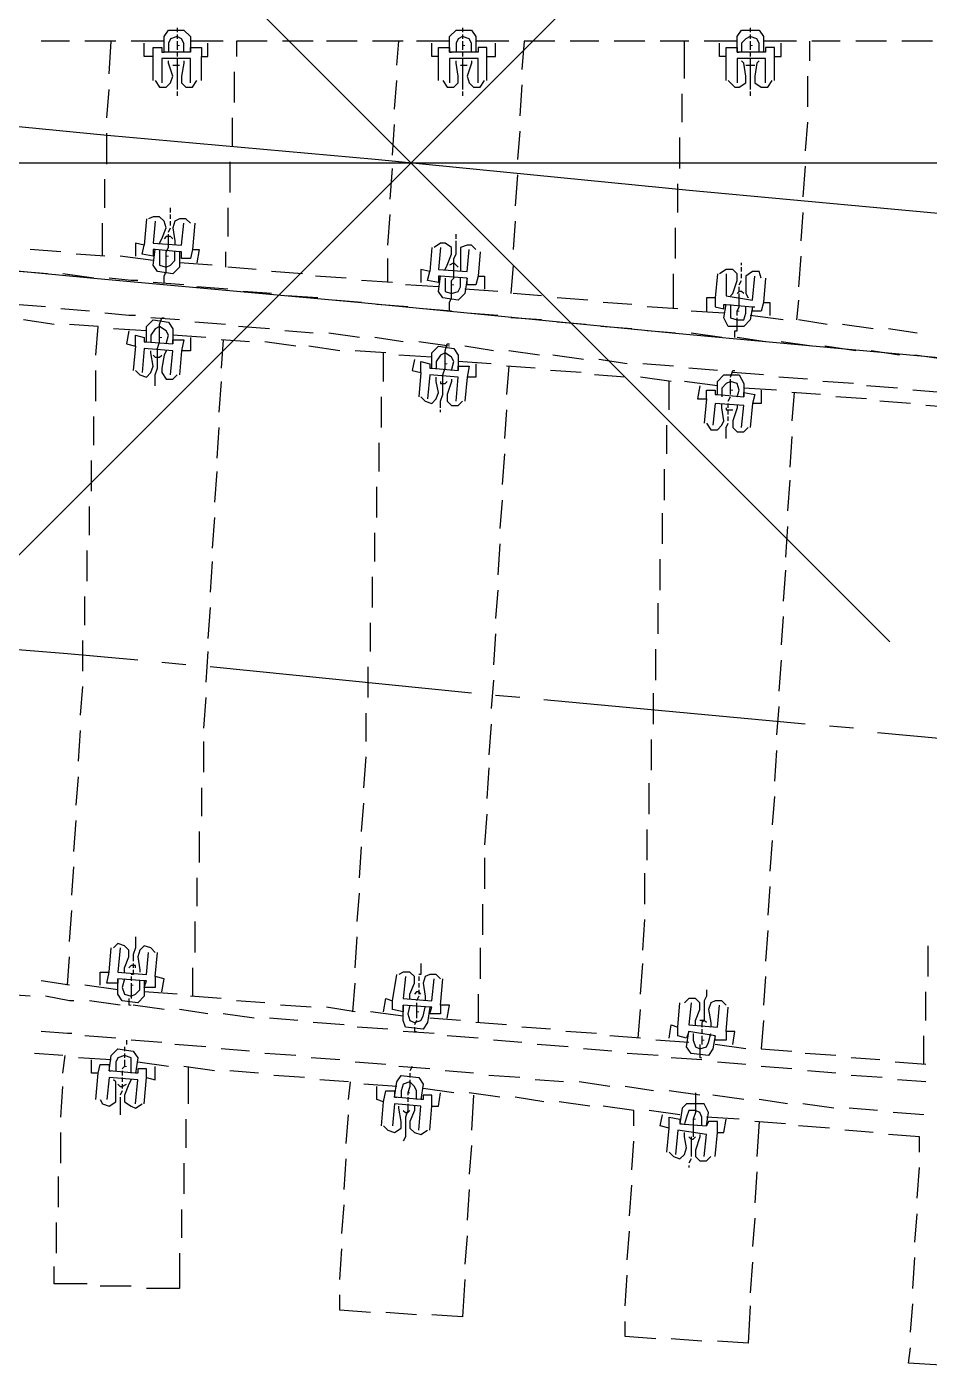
# Model space of a CAD drawing. Header units: millimetres. Extents: x -45 to 90, y -17 to 16.
# Drawn here: x 61.64 to 63.524, y -3.599 to -0.805 of the extents above; entities that cross this region are included whole.
import ezdxf

# ---------------------------------------------------------------- set-up
doc = ezdxf.new("R2010")
doc.units = ezdxf.units.MM
doc.header["$PDMODE"] = 3
doc.layers.add('PDF_Geometry', color=7, linetype='Continuous')

msp = doc.modelspace()

# ---------------------------------------------------------------- linework, layer by layer
at = {"color": 3}
for points in [[(61.5233, -1.0031), (61.8081, -1.0307), (62.3675, -1.0811), (63.0234, -1.1453), (63.8669, -1.2233), (64.3353, -1.2692), (64.8029, -1.315), (65.2715, -1.361), (65.9268, -1.4297), (66.21, -1.4571), (66.6778, -1.503), (66.9594, -1.5307)], [(58.5713, -1.0885), (68.3996, -1.0885)]]:
    msp.add_lwpolyline(points, dxfattribs=at)
at = {"color": 4}
msp.add_lwpolyline([(61.496, -1.3019), (61.7802, -1.3294), (62.3394, -1.3798), (62.995, -1.444), (63.8384, -1.5219), (64.306, -1.5678), (64.7736, -1.6136), (65.2412, -1.6595), (65.8967, -1.7282), (66.1809, -1.7557), (66.6485, -1.8016), (66.9281, -1.8291)], dxfattribs=at)
at = {"color": 1}
msp.add_point((62.4424, -1.0885), dxfattribs=at)
at = {"layer": 'PDF_Geometry', "lineweight": 25}
for points in [[(61.9544, -0.8068), (61.9544, -0.816)], [(62.5503, -0.8068), (62.5503, -0.816)], [(63.1508, -0.8068), (63.1508, -0.816)], [(61.7297, -0.8343), (61.6702, -0.8343)], [(61.826, -0.8343), (61.7618, -0.8343)], [(61.8123, -0.9031), (61.8167, -0.8343)], [(61.9269, -0.8343), (61.8581, -0.8343)], [(61.9039, -0.8664), (61.9039, -0.8481), (61.9223, -0.8481), (61.9223, -0.8572), (61.9269, -0.8572), (61.9269, -0.8251), (61.936, -0.8114), (61.9681, -0.8114), (61.9819, -0.8251), (61.9819, -0.8572), (61.9819, -0.8481), (62.0048, -0.8481), (62.0048, -0.8664)], [(61.9681, -0.8572), (61.9681, -0.8389), (61.9635, -0.8297), (61.9544, -0.8251), (61.9406, -0.8297), (61.936, -0.8389), (61.936, -0.8572)], [(61.9544, -0.8206), (61.9544, -0.8297)], [(61.9544, -0.8343), (61.9544, -0.8435), (61.9544, -0.8526)], [(62.0506, -0.8343), (61.9819, -0.8343)], [(62.1423, -0.8343), (62.0781, -0.8343), (62.0781, -0.8664)], [(62.2386, -0.8343), (62.1744, -0.8343)], [(62.3303, -0.8343), (62.2661, -0.8343)], [(62.4265, -0.8343), (62.3624, -0.8343)], [(62.4128, -0.8847), (62.4174, -0.8343)], [(62.5228, -0.8343), (62.454, -0.8343)], [(62.6007, -0.8664), (62.6007, -0.8481), (62.5824, -0.8481), (62.5824, -0.8572), (62.5778, -0.8572), (62.5228, -0.8572), (62.5228, -0.8251), (62.5366, -0.8114), (62.5686, -0.8114), (62.5778, -0.8251), (62.5778, -0.8572)], [(62.5686, -0.8572), (62.5686, -0.8389), (62.5641, -0.8297), (62.5503, -0.8251), (62.5411, -0.8297), (62.5366, -0.8389), (62.5366, -0.8572)], [(62.5503, -0.8206), (62.5503, -0.8297)], [(62.5503, -0.8343), (62.5503, -0.8435), (62.5503, -0.8526)], [(62.6466, -0.8343), (62.5778, -0.8343)], [(62.7428, -0.8343), (62.6787, -0.8343), (62.6741, -0.8937)], [(62.8345, -0.8343), (62.7749, -0.8343)], [(62.9308, -0.8343), (62.8666, -0.8343)], [(63.0225, -0.8343), (62.9627, -0.8343)], [(63.0133, -0.9122), (63.0133, -0.8343)], [(63.1233, -0.8343), (63.0546, -0.8343)], [(63.2013, -0.8664), (63.2013, -0.8481), (63.1829, -0.8481), (63.1829, -0.8572), (63.1783, -0.8572), (63.1233, -0.8572), (63.1233, -0.8251), (63.1325, -0.8114), (63.1692, -0.8114), (63.1783, -0.8251), (63.1783, -0.8572)], [(63.1692, -0.8572), (63.1692, -0.8389), (63.1646, -0.8297), (63.1508, -0.8251), (63.1417, -0.8297), (63.1325, -0.8389), (63.1325, -0.8572)], [(63.1508, -0.8206), (63.1508, -0.8297)], [(63.1508, -0.8343), (63.1508, -0.8435), (63.1508, -0.8526)], [(63.2471, -0.8343), (63.1783, -0.8343)], [(63.2746, -0.8343), (63.2746, -0.8756)], [(63.3388, -0.8343), (63.2792, -0.8343)], [(63.435, -0.8343), (63.3709, -0.8343)], [(63.5313, -0.8343), (63.4671, -0.8343)], [(61.9039, -0.9168), (61.9039, -0.8664), (61.8856, -0.8664), (61.8856, -0.8389)], [(61.9819, -0.8572), (61.9269, -0.8572)], [(61.9544, -0.8572), (61.9544, -0.8664)], [(62.0048, -0.9168), (62.0048, -0.8664), (62.0185, -0.8664), (62.0185, -0.8389)], [(62.4999, -0.9168), (62.4999, -0.8664), (62.4861, -0.8664), (62.4861, -0.8389)], [(62.4999, -0.8664), (62.4999, -0.8481), (62.5228, -0.8481), (62.5228, -0.8572), (62.5274, -0.8572)], [(62.5503, -0.8572), (62.5503, -0.8664)], [(62.6007, -0.9168), (62.6007, -0.8664), (62.6189, -0.8664), (62.6189, -0.8389)], [(63.1004, -0.9168), (63.1004, -0.8664), (63.0866, -0.8664), (63.0866, -0.8389)], [(63.1004, -0.8664), (63.1004, -0.8481), (63.1233, -0.8481), (63.1233, -0.8572), (63.1279, -0.8572)], [(63.1508, -0.8572), (63.1508, -0.8664)], [(63.2013, -0.9168), (63.2013, -0.8664), (63.215, -0.8664), (63.215, -0.8389)], [(61.9085, -0.9168), (61.9177, -0.9306), (61.9313, -0.9306), (61.9406, -0.9214), (61.9452, -0.9077), (61.936, -0.8802), (61.936, -0.8756)], [(61.9819, -0.9214), (61.9819, -0.871), (61.9223, -0.871), (61.9223, -0.9214)], [(61.9452, -0.8847), (61.9498, -0.8847), (61.9544, -0.8847), (61.959, -0.8847)], [(61.9544, -0.871), (61.9544, -0.8802), (61.9544, -0.8847), (61.9544, -0.8937), (61.9544, -0.8985), (61.9544, -0.9077), (61.9544, -0.9122), (61.9544, -0.9214), (61.9544, -0.926), (61.9544, -0.9352)], [(61.9681, -0.8756), (61.9681, -0.8802), (61.9635, -0.9077), (61.9635, -0.9214), (61.9727, -0.9306), (61.9865, -0.9306), (61.9956, -0.9168)], [(62.509, -0.9168), (62.5182, -0.9306), (62.532, -0.9306), (62.5411, -0.9214), (62.5411, -0.9077), (62.5366, -0.8802), (62.5366, -0.8756)], [(62.5824, -0.9214), (62.5824, -0.871), (62.5228, -0.871), (62.5228, -0.9214)], [(62.5457, -0.8847), (62.5503, -0.8847), (62.5549, -0.8847), (62.5595, -0.8847)], [(62.5503, -0.871), (62.5503, -0.8802), (62.5503, -0.8847), (62.5503, -0.8937), (62.5503, -0.8985), (62.5503, -0.9077), (62.5503, -0.9122), (62.5503, -0.9214), (62.5503, -0.926), (62.5503, -0.9352)], [(62.5686, -0.8756), (62.5686, -0.8802), (62.5595, -0.9077), (62.5641, -0.9214), (62.5732, -0.9306), (62.587, -0.9306), (62.5961, -0.9168)], [(63.105, -0.9168), (63.1187, -0.9306), (63.1279, -0.9306), (63.1417, -0.9214), (63.1417, -0.9077), (63.1371, -0.8802), (63.1325, -0.8756)], [(63.1829, -0.9214), (63.1829, -0.871), (63.1233, -0.871), (63.1233, -0.9214)], [(63.1417, -0.8847), (63.1462, -0.8847), (63.1554, -0.8847), (63.16, -0.8847)], [(63.1508, -0.871), (63.1508, -0.8802), (63.1508, -0.8847), (63.1508, -0.8937), (63.1508, -0.8985), (63.1508, -0.9077), (63.1508, -0.9122), (63.1508, -0.9214), (63.1508, -0.926), (63.1508, -0.9352)], [(63.1692, -0.8756), (63.1646, -0.8802), (63.16, -0.9077), (63.16, -0.9214), (63.1737, -0.9306), (63.1875, -0.9306), (63.1967, -0.9168)], [(62.0736, -0.8985), (62.0736, -0.9627)], [(62.4082, -0.9764), (62.4128, -0.9168)], [(63.27, -0.9077), (63.27, -0.9718)], [(61.8077, -0.9948), (61.8123, -0.9352)], [(61.9544, -0.9397), (61.9544, -0.9489)], [(62.5503, -0.9397), (62.5503, -0.9489)], [(62.6741, -0.926), (62.6695, -0.9902)], [(63.0087, -1.0039), (63.0087, -0.9443)], [(63.1508, -0.9397), (63.1508, -0.9489)], [(62.069, -0.9948), (62.069, -1.0543)], [(63.27, -1.0039), (63.2654, -1.0635)], [(61.8077, -1.091), (61.8077, -1.0268)], [(62.4036, -1.0727), (62.4082, -1.0083)], [(62.6695, -1.0223), (62.6649, -1.0819)], [(63.0041, -1.1002), (63.0041, -1.036)], [(62.0644, -1.0864), (62.0644, -1.1506)], [(62.399, -1.1644), (62.4036, -1.1002)], [(62.6649, -1.1139), (62.6603, -1.1781)], [(63.2654, -1.0956), (63.2608, -1.1598)], [(61.8031, -1.1827), (61.8031, -1.1229)], [(62.9995, -1.1919), (62.9995, -1.1323)], [(61.9177, -1.256), (61.9223, -1.2469), (61.9313, -1.224), (61.9269, -1.2102), (61.9177, -1.201), (61.9039, -1.201), (61.8948, -1.2056)], [(61.9406, -1.1919), (61.9406, -1.1827)], [(61.9406, -1.2056), (61.9406, -1.1965)], [(62.0598, -1.1827), (62.0598, -1.2423)], [(62.3944, -1.2606), (62.399, -1.1965)], [(63.2608, -1.1919), (63.2563, -1.2515)], [(61.7985, -1.2836), (61.7985, -1.2148)], [(61.8902, -1.2056), (61.8856, -1.2606), (61.8673, -1.256), (61.8673, -1.2836)], [(61.9085, -1.2102), (61.9039, -1.256), (61.9635, -1.2606), (61.9681, -1.2148)], [(61.936, -1.2331), (61.9406, -1.224)], [(61.9406, -1.2194), (61.9406, -1.2102)], [(61.9819, -1.2148), (61.9727, -1.2056), (61.959, -1.2056), (61.9498, -1.2102), (61.9452, -1.224), (61.9498, -1.2515), (61.9498, -1.2606)], [(61.991, -1.2148), (61.9865, -1.2698), (62.0002, -1.2698), (61.9956, -1.2973)], [(62.6603, -1.2102), (62.6557, -1.2698)], [(62.995, -1.2881), (62.995, -1.224)], [(61.9269, -1.3386), (61.9269, -1.3294), (61.9269, -1.3248), (61.9313, -1.3156), (61.9313, -1.3111), (61.9313, -1.3019), (61.9313, -1.2973), (61.9313, -1.2836), (61.9313, -1.279), (61.9313, -1.2744), (61.936, -1.2652), (61.936, -1.2606), (61.936, -1.2515), (61.936, -1.2469), (61.936, -1.2375)], [(61.9452, -1.2469), (61.9406, -1.2423), (61.9313, -1.2423), (61.9269, -1.2469)], [(62.5136, -1.3111), (62.5182, -1.3019), (62.5274, -1.279), (62.5274, -1.2652), (62.5136, -1.256), (62.5043, -1.256), (62.4907, -1.2652)], [(62.5228, -1.3982), (62.5228, -1.3844), (62.5228, -1.3798), (62.5274, -1.3707), (62.5274, -1.3661), (62.5274, -1.3569), (62.5274, -1.3521), (62.5274, -1.3431), (62.5274, -1.334), (62.532, -1.3294), (62.532, -1.3202), (62.532, -1.3156), (62.532, -1.3065), (62.532, -1.3019), (62.532, -1.2927), (62.532, -1.2881), (62.5366, -1.279), (62.5366, -1.2744), (62.5366, -1.2652), (62.5366, -1.2606), (62.5366, -1.2515)], [(62.5366, -1.2469), (62.5366, -1.2375)], [(61.7114, -1.2744), (61.6472, -1.2698)], [(61.8031, -1.2836), (61.7435, -1.279)], [(61.9039, -1.2927), (61.8352, -1.2836)], [(61.9865, -1.2698), (61.9819, -1.2881), (61.9635, -1.2881), (61.9635, -1.2744), (61.959, -1.2744), (61.9085, -1.2698), (61.9039, -1.2698), (61.9039, -1.2836), (61.881, -1.279), (61.8856, -1.2606)], [(61.959, -1.2744), (61.959, -1.3065), (61.9452, -1.3202), (61.9131, -1.3156), (61.9039, -1.3019), (61.9085, -1.2698)], [(61.9177, -1.2698), (61.9177, -1.2881), (61.9177, -1.3019), (61.9313, -1.3065), (61.9406, -1.3019), (61.9498, -1.2927), (61.9498, -1.2744)], [(62.0552, -1.2744), (62.0552, -1.3065)], [(62.4861, -1.2652), (62.4815, -1.3156), (62.4632, -1.3111), (62.4632, -1.3386)], [(62.5043, -1.2652), (62.4999, -1.3111), (62.5595, -1.3156), (62.5641, -1.2698)], [(62.5778, -1.2698), (62.5686, -1.2606), (62.5595, -1.2606), (62.5457, -1.2652), (62.5457, -1.279), (62.5457, -1.3065), (62.5457, -1.3156)], [(62.587, -1.2744), (62.5824, -1.3248), (62.5961, -1.3248), (62.5961, -1.3521)], [(63.2563, -1.2836), (63.2517, -1.3477)], [(62.0277, -1.3019), (61.959, -1.2973)], [(62.1194, -1.3111), (62.0598, -1.3065)], [(62.3944, -1.3386), (62.3944, -1.2881)], [(62.5411, -1.3065), (62.5366, -1.3019), (62.532, -1.2973), (62.5228, -1.3019)], [(62.6557, -1.3019), (62.6512, -1.3615)], [(63.1096, -1.3661), (63.1142, -1.3615), (63.1233, -1.334), (63.1233, -1.3202), (63.1142, -1.3111), (63.1004, -1.3111), (63.0866, -1.3202)], [(63.1325, -1.3019), (63.1325, -1.2973)], [(63.1325, -1.3156), (63.1325, -1.3065)], [(61.6839, -1.3202), (61.6243, -1.3156)], [(61.7802, -1.3294), (61.716, -1.3202)], [(61.8719, -1.334), (61.8581, -1.334), (61.8123, -1.3294)], [(61.9681, -1.3431), (61.9039, -1.3386)], [(62.2157, -1.3202), (62.1515, -1.3156)], [(62.3073, -1.3294), (62.2432, -1.3248)], [(62.4036, -1.3386), (62.3394, -1.334)], [(62.5824, -1.3248), (62.5778, -1.3431), (62.5595, -1.3431), (62.5595, -1.334), (62.5595, -1.3294), (62.5043, -1.3248), (62.4999, -1.3248), (62.4999, -1.3386), (62.477, -1.334), (62.4815, -1.3156)], [(62.5595, -1.3294), (62.5549, -1.3615), (62.5411, -1.3752), (62.509, -1.3707), (62.4999, -1.3569), (62.5043, -1.3248)], [(62.5136, -1.3294), (62.5136, -1.3431), (62.5136, -1.3569), (62.5274, -1.3615), (62.5411, -1.3569), (62.5457, -1.3477), (62.5457, -1.3294)], [(62.9904, -1.3936), (62.9904, -1.3202)], [(63.0821, -1.3202), (63.0773, -1.3707), (63.0591, -1.3707), (63.0591, -1.3982)], [(63.1004, -1.3202), (63.1004, -1.3661), (63.1554, -1.3752), (63.16, -1.3248)], [(63.1279, -1.3431), (63.1325, -1.334)], [(63.1325, -1.3294), (63.1325, -1.3202)], [(63.1737, -1.3294), (63.1692, -1.3156), (63.1554, -1.3156), (63.1417, -1.3248), (63.1417, -1.3386), (63.1417, -1.3615), (63.1462, -1.3707)], [(63.1829, -1.3294), (63.1783, -1.3798), (63.1919, -1.3798), (63.1919, -1.4073)], [(62.0598, -1.3521), (61.9956, -1.3477)], [(62.1515, -1.3615), (62.0919, -1.3569)], [(62.2478, -1.3707), (62.1836, -1.3661)], [(62.4999, -1.3477), (62.4311, -1.3431)], [(62.6237, -1.3569), (62.5549, -1.3521)], [(62.7153, -1.3661), (62.6557, -1.3615)], [(63.1371, -1.3615), (63.1325, -1.3569), (63.1279, -1.3569), (63.1233, -1.3615)], [(63.1233, -1.4073), (63.1233, -1.3982), (63.1279, -1.389), (63.1279, -1.3752), (63.1279, -1.3615)], [(63.1279, -1.3569), (63.1279, -1.3477)], [(61.6793, -1.389), (61.6151, -1.3844)], [(61.771, -1.3982), (61.7114, -1.3936)], [(62.3394, -1.3798), (62.2798, -1.3752)], [(62.4357, -1.389), (62.3715, -1.3844)], [(62.5274, -1.3982), (62.4678, -1.3936)], [(62.8116, -1.3752), (62.7474, -1.3707)], [(62.9033, -1.3844), (62.8437, -1.3798)], [(62.9995, -1.3936), (62.9354, -1.389)], [(63.0773, -1.3707), (63.0773, -1.389), (63.0958, -1.3936), (63.0958, -1.3844), (63.1004, -1.3844), (63.1554, -1.389), (63.1508, -1.4165), (63.1371, -1.4302), (63.105, -1.4302), (63.0958, -1.4119), (63.1004, -1.3844)], [(63.1096, -1.3844), (63.1096, -1.3982), (63.1096, -1.4119), (63.1233, -1.4165), (63.1371, -1.4165), (63.1417, -1.4027), (63.1417, -1.389)], [(63.1783, -1.3798), (63.1737, -1.3982), (63.1554, -1.3982), (63.1554, -1.389), (63.16, -1.389)], [(63.2517, -1.3752), (63.2471, -1.4165)], [(61.6977, -1.4257), (61.6335, -1.4165)], [(61.8673, -1.4073), (61.8535, -1.4073), (61.8031, -1.4027)], [(61.8673, -1.4715), (61.8673, -1.4486), (61.8856, -1.4532), (61.8856, -1.4623), (61.8902, -1.4623), (61.8902, -1.4302), (61.9039, -1.4165), (61.936, -1.4211), (61.9452, -1.4348), (61.9452, -1.4667), (61.9452, -1.4577), (61.9681, -1.4577), (61.9635, -1.4807)], [(61.959, -1.4165), (61.8994, -1.4119)], [(61.9085, -1.554), (61.9085, -1.5448), (61.9085, -1.5311), (61.9131, -1.5173), (61.9131, -1.5036), (61.9131, -1.4898), (61.9131, -1.4761), (61.9177, -1.4623), (61.9177, -1.4532), (61.9177, -1.4394), (61.9177, -1.4257), (61.9223, -1.4119), (61.9269, -1.4119)], [(62.0552, -1.4257), (61.991, -1.4211)], [(62.6237, -1.4073), (62.5595, -1.4027)], [(62.7153, -1.4165), (62.6512, -1.4119)], [(62.807, -1.4257), (62.7474, -1.4211)], [(63.0958, -1.4027), (63.0271, -1.3982)], [(63.1187, -1.4532), (63.1187, -1.4394), (63.1233, -1.4394), (63.1233, -1.4257), (63.1233, -1.4119)], [(63.2196, -1.4165), (63.1508, -1.4073)], [(63.3113, -1.4257), (63.2517, -1.4165)], [(61.7848, -1.4898), (61.7893, -1.4302), (61.7297, -1.4257)], [(61.8902, -1.4394), (61.8214, -1.4348)], [(61.8535, -1.4394), (61.8489, -1.4667), (61.8673, -1.4715), (61.8627, -1.5219)], [(61.9313, -1.4667), (61.936, -1.4486), (61.9313, -1.4394), (61.9177, -1.4302), (61.9085, -1.4348), (61.8994, -1.4486), (61.8994, -1.4623)], [(62.014, -1.4532), (61.9452, -1.4486)], [(62.1469, -1.4348), (62.0827, -1.4302)], [(62.2386, -1.444), (62.179, -1.4394)], [(62.3349, -1.4532), (62.2707, -1.444)], [(62.9033, -1.4348), (62.8391, -1.4302)], [(62.995, -1.444), (62.9354, -1.4394)], [(63.0912, -1.4532), (63.0271, -1.444)], [(63.4075, -1.4348), (63.3434, -1.4257)], [(63.4992, -1.444), (63.4396, -1.4348)], [(61.8673, -1.5219), (61.8764, -1.5311), (61.8902, -1.5357), (61.8994, -1.5265), (61.9039, -1.5128), (61.8994, -1.4853), (61.8994, -1.4807)], [(61.9406, -1.5311), (61.9452, -1.4807), (61.8856, -1.4761), (61.881, -1.5265)], [(61.8902, -1.4623), (61.9452, -1.4667)], [(61.9313, -1.4807), (61.9269, -1.4898), (61.9223, -1.5173), (61.9223, -1.5265), (61.9313, -1.5403), (61.9452, -1.5403), (61.9544, -1.5311)], [(61.9819, -1.4532), (61.9819, -1.4807), (61.9635, -1.4807), (61.959, -1.5311)], [(62.0506, -1.4577), (62.0459, -1.5173)], [(62.1056, -1.4623), (62.0459, -1.4577)], [(62.2019, -1.4715), (62.1377, -1.4623)], [(62.2936, -1.4807), (62.2294, -1.4715)], [(62.3897, -1.4853), (62.3257, -1.4807)], [(62.4265, -1.4623), (62.3669, -1.4532)], [(62.5228, -1.4715), (62.4586, -1.4623)], [(62.4632, -1.5265), (62.4632, -1.5036), (62.4815, -1.5082), (62.4815, -1.5173), (62.4861, -1.5173), (62.4861, -1.4853), (62.4999, -1.4715), (62.532, -1.4761), (62.5411, -1.4898), (62.5411, -1.5219), (62.5411, -1.5128), (62.5641, -1.5128), (62.5595, -1.5357)], [(62.5043, -1.5999), (62.5043, -1.5861), (62.509, -1.5724), (62.509, -1.5586), (62.509, -1.5448), (62.509, -1.5311), (62.5136, -1.5173), (62.5136, -1.5082), (62.5136, -1.4944), (62.5136, -1.4807), (62.5182, -1.4667), (62.5228, -1.4667)], [(62.6145, -1.4807), (62.5549, -1.4715)], [(62.7107, -1.4898), (62.6466, -1.4807)], [(63.1829, -1.4623), (63.1233, -1.4532)], [(63.2792, -1.4715), (63.215, -1.4623)], [(63.3709, -1.4807), (63.3065, -1.4715)], [(63.4625, -1.4898), (63.403, -1.4807)], [(61.9039, -1.4898), (61.9085, -1.4944), (61.9177, -1.4944), (61.9223, -1.4898)], [(62.3853, -1.5448), (62.3853, -1.4853)], [(62.4861, -1.4944), (62.4174, -1.4898)], [(62.4495, -1.499), (62.4449, -1.5219), (62.4632, -1.5265), (62.4586, -1.5769)], [(62.5274, -1.5219), (62.532, -1.5036), (62.5274, -1.4944), (62.5136, -1.4853), (62.5043, -1.4898), (62.4953, -1.5036), (62.4953, -1.5173)], [(62.6099, -1.5082), (62.5411, -1.5036)], [(62.5778, -1.5082), (62.5778, -1.5357), (62.5595, -1.5357), (62.5549, -1.5861)], [(62.8024, -1.499), (62.7383, -1.4898)], [(62.8941, -1.5082), (62.8345, -1.499)], [(62.9904, -1.5128), (62.9262, -1.5082)], [(63.5588, -1.499), (63.4946, -1.4898)], [(61.7848, -1.5861), (61.7848, -1.5219)], [(62.4632, -1.5769), (62.4724, -1.5861), (62.4861, -1.5907), (62.4953, -1.5813), (62.4999, -1.5678), (62.4953, -1.5448), (62.4953, -1.5357)], [(62.5366, -1.5861), (62.5411, -1.5357), (62.4815, -1.5311), (62.477, -1.5813)], [(62.4861, -1.5173), (62.5411, -1.5219)], [(62.6466, -1.5128), (62.642, -1.5724)], [(62.7016, -1.5173), (62.642, -1.5128)], [(62.7978, -1.5265), (62.7335, -1.5219)], [(62.8895, -1.5357), (62.8254, -1.5311)], [(62.9858, -1.5448), (62.9216, -1.5357)], [(63.0821, -1.5219), (63.0225, -1.5173)], [(63.0591, -1.5813), (63.0591, -1.5632), (63.0773, -1.5632), (63.0773, -1.5724), (63.0821, -1.5724), (63.0821, -1.5448), (63.0958, -1.5311), (63.1279, -1.5311), (63.1371, -1.5494), (63.1371, -1.5769), (63.1371, -1.5678), (63.16, -1.5724), (63.1554, -1.5907)], [(63.1096, -1.5357), (63.1142, -1.5219), (63.1187, -1.5219)], [(63.1783, -1.5311), (63.1142, -1.5265)], [(63.27, -1.5403), (63.2104, -1.5357)], [(62.0459, -1.5448), (62.0415, -1.609)], [(62.5043, -1.5448), (62.5043, -1.5494), (62.5136, -1.5494), (62.5182, -1.5448)], [(62.5274, -1.5403), (62.5274, -1.5448), (62.5182, -1.5724), (62.5182, -1.5861), (62.5274, -1.5953), (62.5411, -1.5953), (62.5503, -1.5861)], [(62.9812, -1.6044), (62.9812, -1.5448)], [(63.0821, -1.554), (63.0133, -1.5448)], [(63.0454, -1.554), (63.0408, -1.5813), (63.0591, -1.5813), (63.0546, -1.6319)], [(63.1233, -1.5769), (63.1279, -1.5632), (63.1233, -1.5494), (63.1096, -1.5448), (63.1004, -1.5494), (63.0912, -1.5586), (63.0912, -1.5769)], [(63.1096, -1.5724), (63.1096, -1.5632), (63.1096, -1.554), (63.1096, -1.5494), (63.1096, -1.5403)], [(63.2058, -1.5632), (63.1371, -1.5586)], [(63.1737, -1.5632), (63.1737, -1.5907), (63.1554, -1.5907), (63.1508, -1.6411)], [(63.3663, -1.5494), (63.3021, -1.5448)], [(63.458, -1.5586), (63.3938, -1.554)], [(63.5496, -1.5678), (63.4901, -1.5632)], [(62.3807, -1.6411), (62.3807, -1.5769)], [(63.0591, -1.6319), (63.0683, -1.6457), (63.0821, -1.6457), (63.0912, -1.6365), (63.0958, -1.6274), (63.0912, -1.5999), (63.0912, -1.5907)], [(63.1325, -1.6411), (63.1371, -1.5953), (63.0773, -1.5907), (63.0729, -1.6365)], [(63.0821, -1.5724), (63.1371, -1.5769)], [(63.105, -1.5861), (63.1096, -1.5769)], [(63.105, -1.5999), (63.105, -1.5907)], [(63.2425, -1.5678), (63.2379, -1.6274)], [(63.2975, -1.5724), (63.2379, -1.5678)], [(63.3938, -1.5813), (63.3296, -1.5769)], [(63.4855, -1.5907), (63.4211, -1.5861)], [(61.7802, -1.6778), (61.7802, -1.6182)], [(62.5043, -1.609), (62.5043, -1.6044)], [(62.642, -1.6044), (62.6374, -1.664)], [(63.1004, -1.5999), (63.1004, -1.6044), (63.1096, -1.6044), (63.1142, -1.6044)], [(63.105, -1.6136), (63.105, -1.6044)], [(63.105, -1.6274), (63.105, -1.6182)], [(63.1233, -1.5953), (63.1233, -1.5999), (63.1142, -1.6274), (63.1142, -1.6411), (63.1233, -1.6503), (63.1371, -1.6503), (63.1462, -1.6411)], [(63.5817, -1.5999), (63.5176, -1.5953)], [(62.0415, -1.6411), (62.0369, -1.7053)], [(62.9766, -1.6959), (62.9766, -1.6365)], [(63.1004, -1.664), (63.1004, -1.6595), (63.1004, -1.6549), (63.1004, -1.6457), (63.1004, -1.6411), (63.105, -1.6319)], [(62.3761, -1.7328), (62.3761, -1.6732)], [(63.2379, -1.6595), (63.2333, -1.7236)], [(62.6374, -1.6959), (62.6328, -1.7603)], [(61.7756, -1.7741), (61.7756, -1.7099)], [(62.972, -1.7924), (62.972, -1.7282)], [(62.0369, -1.7328), (62.0323, -1.797)], [(63.2333, -1.7511), (63.2288, -1.8153)], [(62.3715, -1.8291), (62.3715, -1.7649)], [(61.771, -1.8657), (61.771, -1.8061)], [(62.6328, -1.7924), (62.6282, -1.852)], [(62.0323, -1.8291), (62.0277, -1.8932)], [(62.9675, -1.8841), (62.9675, -1.8199)], [(62.3669, -1.9207), (62.3669, -1.8612)], [(63.2288, -1.8474), (63.2242, -1.9116)], [(61.7664, -1.962), (61.7664, -1.8978)], [(62.6282, -1.8841), (62.6237, -1.9483)], [(62.0277, -1.9207), (62.0231, -1.9849)], [(62.9627, -1.9803), (62.9627, -1.9162)], [(62.3624, -2.017), (62.3624, -1.9528)], [(63.2242, -1.9391), (63.2196, -2.0033)], [(62.6237, -1.9803), (62.6189, -2.0397)], [(61.7618, -2.0537), (61.7618, -1.9941)], [(62.9583, -2.072), (62.9583, -2.0078)], [(62.0231, -2.017), (62.0185, -2.0812)], [(63.2196, -2.0353), (63.215, -2.0949)], [(62.3578, -2.1087), (62.3578, -2.0491)], [(61.8719, -2.127), (61.7252, -2.1133), (61.3263, -2.0812)], [(61.7573, -2.15), (61.7573, -2.0858)], [(62.6189, -2.072), (62.6145, -2.1362)], [(62.0185, -2.1087), (62.014, -2.1729)], [(62.9537, -2.1683), (62.9537, -2.1041)], [(61.9727, -2.1362), (61.9223, -2.1316)], [(62.5686, -2.1958), (62.0231, -2.1408)], [(62.3532, -2.205), (62.3532, -2.1408)], [(63.215, -2.127), (63.2104, -2.1912)], [(62.6145, -2.1683), (62.6099, -2.2279)], [(61.7527, -2.2416), (61.7573, -2.182)], [(62.014, -2.205), (62.0094, -2.2689)], [(62.6695, -2.205), (62.6189, -2.2004)], [(62.9491, -2.26), (62.9491, -2.1958)], [(63.2654, -2.26), (62.7199, -2.2095)], [(63.2104, -2.2233), (63.2058, -2.2829)], [(62.3486, -2.2966), (62.3486, -2.2371)], [(62.6099, -2.26), (62.6053, -2.3241)], [(61.7481, -2.3379), (61.7527, -2.2737)], [(63.3663, -2.2689), (63.3159, -2.2646)], [(63.9622, -2.3287), (63.4167, -2.2783)], [(62.0094, -2.2966), (62.0094, -2.3608)], [(62.9445, -2.3562), (62.9445, -2.2921)], [(63.2058, -2.315), (63.2013, -2.3792)], [(62.344, -2.3929), (62.3486, -2.3287)], [(61.7435, -2.4296), (61.7481, -2.37)], [(62.6053, -2.3517), (62.6007, -2.4158)], [(62.0048, -2.3929), (62.0048, -2.4525)], [(62.94, -2.4479), (62.94, -2.3836)], [(62.3394, -2.4846), (62.344, -2.425)], [(63.2013, -2.4112), (63.1967, -2.4708)], [(62.6007, -2.4479), (62.5961, -2.5121)], [(61.7389, -2.5258), (61.7435, -2.4617)], [(62.0002, -2.4846), (62.0002, -2.5488)], [(62.9354, -2.5442), (62.9354, -2.48)], [(63.1967, -2.5029), (63.1919, -2.5671)], [(62.3349, -2.5809), (62.3394, -2.5167)], [(62.5961, -2.5396), (62.5961, -2.6038)], [(61.7343, -2.6175), (61.7389, -2.5579)], [(61.9956, -2.5809), (61.9956, -2.6405)], [(62.9308, -2.6359), (62.9308, -2.5717)], [(62.3303, -2.6725), (62.3349, -2.6128)], [(63.1919, -2.5992), (63.1875, -2.6588)], [(61.7297, -2.7138), (61.7343, -2.6496)], [(62.5916, -2.6359), (62.5916, -2.7)], [(61.991, -2.6725), (61.991, -2.7367)], [(62.9262, -2.7321), (62.9308, -2.668)], [(61.8673, -2.7046), (61.8673, -2.7138), (61.8673, -2.7274), (61.8627, -2.7413), (61.8627, -2.7551)], [(62.3257, -2.7688), (62.3303, -2.7046)], [(63.1875, -2.6909), (63.1829, -2.7551)], [(61.7939, -2.8055), (61.7939, -2.778), (61.8123, -2.778), (61.8167, -2.7274)], [(61.8444, -2.778), (61.8444, -2.7688), (61.8535, -2.7459), (61.8535, -2.7321), (61.8444, -2.723), (61.8306, -2.7184), (61.8214, -2.7274)], [(61.8352, -2.7274), (61.8306, -2.778), (61.8902, -2.7826), (61.8948, -2.7367)], [(61.9085, -2.7367), (61.8994, -2.7274), (61.8856, -2.723), (61.8764, -2.7321), (61.8719, -2.7459), (61.8764, -2.7734), (61.8764, -2.778)], [(61.9223, -2.8192), (61.9269, -2.7917), (61.9085, -2.7871), (61.9131, -2.7367)], [(62.587, -2.7274), (62.587, -2.7917)], [(63.5221, -2.7871), (63.5221, -2.723)], [(61.7252, -2.8055), (61.7297, -2.7459)], [(61.8673, -2.7688), (61.8673, -2.7642), (61.8581, -2.7642), (61.8535, -2.7688)], [(61.8627, -2.7596), (61.8627, -2.7688)], [(62.4632, -2.7596), (62.4632, -2.7688), (62.4632, -2.7826), (62.4586, -2.7826)], [(62.9216, -2.8238), (62.9262, -2.7596)], [(61.9085, -2.7871), (61.9085, -2.8101), (61.8856, -2.8101), (61.8902, -2.7963), (61.8856, -2.7963), (61.8856, -2.8284), (61.8719, -2.842), (61.8398, -2.8376), (61.8306, -2.8238), (61.8306, -2.7917), (61.8306, -2.8009), (61.8077, -2.8009), (61.8123, -2.778)], [(61.8856, -2.7963), (61.8306, -2.7917)], [(61.8444, -2.7917), (61.8398, -2.8101), (61.8444, -2.8238), (61.8581, -2.8284), (61.8673, -2.8238), (61.8764, -2.8146), (61.8764, -2.7963)], [(61.8627, -2.7734), (61.8627, -2.7826), (61.8581, -2.7826)], [(61.8581, -2.7871), (61.8581, -2.7963)], [(61.9865, -2.7688), (61.9865, -2.8284)], [(62.3853, -2.8605), (62.3897, -2.833), (62.4036, -2.8376), (62.4128, -2.7826)], [(62.4403, -2.833), (62.4403, -2.8238), (62.4495, -2.8009), (62.4495, -2.7871), (62.4403, -2.778), (62.4265, -2.778), (62.4174, -2.7826)], [(62.4311, -2.7871), (62.4265, -2.833), (62.4861, -2.8376), (62.4907, -2.7917)], [(62.4586, -2.7871), (62.4586, -2.7963)], [(62.5043, -2.7917), (62.4953, -2.7826), (62.4815, -2.7826), (62.4724, -2.7871), (62.4678, -2.8009), (62.4724, -2.8284), (62.4724, -2.8376)], [(62.5182, -2.8742), (62.5228, -2.8467), (62.5043, -2.8467), (62.509, -2.7917)], [(63.1829, -2.7871), (63.1783, -2.8467)], [(61.7297, -2.8055), (61.6702, -2.7963)], [(61.8306, -2.8146), (61.7618, -2.8055)], [(61.8581, -2.8009), (61.8581, -2.8055), (61.8581, -2.8192), (61.8581, -2.833)], [(61.9544, -2.8238), (61.8856, -2.8192)], [(62.3211, -2.8605), (62.3257, -2.8009)], [(62.4632, -2.8238), (62.4586, -2.8192), (62.454, -2.8192), (62.4495, -2.8238)], [(62.4586, -2.8009), (62.4586, -2.8101)], [(62.4586, -2.8146), (62.4586, -2.8238)], [(63.0591, -2.8146), (63.0591, -2.8238), (63.0591, -2.8284), (63.0546, -2.8376), (63.0546, -2.842), (63.0546, -2.8513), (63.0546, -2.8559), (63.0546, -2.8651), (63.0546, -2.8697), (63.0546, -2.8788), (63.05, -2.8834), (63.05, -2.8926)], [(63.5176, -2.8788), (63.5176, -2.8192)], [(61.6472, -2.8284), (61.5831, -2.8238)], [(61.7389, -2.8376), (61.7297, -2.8376), (61.6793, -2.8284)], [(61.8352, -2.8467), (61.771, -2.8376)], [(61.8535, -2.833), (61.8535, -2.8467)], [(61.9269, -2.8559), (61.8627, -2.8467)], [(62.0459, -2.833), (61.9819, -2.8284)], [(62.1377, -2.842), (62.0781, -2.8376)], [(62.234, -2.8513), (62.1698, -2.8467)], [(62.5043, -2.8467), (62.5043, -2.8651), (62.4815, -2.8651), (62.4861, -2.8513), (62.4815, -2.8513), (62.477, -2.8834), (62.4678, -2.8972), (62.4311, -2.8926), (62.4265, -2.8788), (62.4265, -2.8467), (62.4265, -2.8605), (62.4036, -2.8559), (62.4036, -2.8376)], [(62.4815, -2.8513), (62.4265, -2.8467)], [(62.4403, -2.8467), (62.4357, -2.8651), (62.4403, -2.8788), (62.4495, -2.8834), (62.4632, -2.8788), (62.4678, -2.8697), (62.4724, -2.8513)], [(62.4586, -2.8284), (62.454, -2.8376)], [(62.454, -2.842), (62.454, -2.8513), (62.454, -2.8559), (62.454, -2.8605), (62.454, -2.8742)], [(62.5824, -2.8238), (62.5824, -2.8834)], [(62.9812, -2.9155), (62.9858, -2.888), (62.9995, -2.8926), (63.0041, -2.842)], [(63.0362, -2.888), (63.0362, -2.8788), (63.0454, -2.8559), (63.0454, -2.842), (63.0362, -2.833), (63.0225, -2.833), (63.0133, -2.842)], [(63.0271, -2.842), (63.0225, -2.888), (63.0821, -2.8926), (63.0866, -2.8467)], [(63.1004, -2.8467), (63.0912, -2.8376), (63.0773, -2.8376), (63.0683, -2.842), (63.0637, -2.8559), (63.0683, -2.8834), (63.0683, -2.8926)], [(62.0185, -2.8651), (61.959, -2.8559)], [(62.1148, -2.8742), (62.0506, -2.8651)], [(62.2065, -2.8788), (62.1469, -2.8742)], [(62.3257, -2.8605), (62.2661, -2.8513)], [(62.4265, -2.8697), (62.3578, -2.8605)], [(62.5457, -2.8788), (62.4815, -2.8742)], [(62.917, -2.9155), (62.9216, -2.8559)], [(63.1142, -2.9293), (63.1187, -2.9017), (63.1004, -2.9017), (63.105, -2.8513)], [(61.7343, -2.9063), (61.7252, -2.9063), (61.6702, -2.9017)], [(62.3028, -2.888), (62.2386, -2.8834)], [(62.3944, -2.8972), (62.3303, -2.8926)], [(62.4907, -2.9063), (62.4265, -2.9017)], [(62.454, -2.8788), (62.4495, -2.888)], [(62.4495, -2.8926), (62.4495, -2.9017)], [(62.642, -2.888), (62.5778, -2.8834)], [(62.7335, -2.8972), (62.6741, -2.8926)], [(62.8299, -2.9063), (62.7658, -2.9017)], [(63.1004, -2.9017), (63.1004, -2.9201), (63.0773, -2.9201), (63.0773, -2.9109), (63.0729, -2.9384), (63.0637, -2.9522), (63.0271, -2.9476), (63.0179, -2.9338), (63.0225, -2.9017), (63.0179, -2.9155), (62.9995, -2.9109), (62.9995, -2.8926)], [(63.0773, -2.9109), (63.0225, -2.9017)], [(63.0591, -2.8834), (63.0546, -2.8788), (63.05, -2.8788), (63.0454, -2.8788)], [(63.05, -2.8972), (63.05, -2.9063)], [(63.1783, -2.8788), (63.1737, -2.9384), (63.2379, -2.943)], [(61.826, -2.9155), (61.7618, -2.9109)], [(61.8489, -2.9201), (61.8489, -2.9293)], [(61.9223, -2.9247), (61.8581, -2.9201)], [(62.014, -2.9338), (61.9498, -2.9293)], [(62.5824, -2.9155), (62.5182, -2.9109)], [(62.6741, -2.9247), (62.6145, -2.9201)], [(62.7703, -2.9338), (62.7062, -2.9293)], [(62.9216, -2.9155), (62.8574, -2.9109)], [(63.0225, -2.9247), (62.9537, -2.9201)], [(63.0316, -2.9063), (63.0316, -2.9201), (63.0362, -2.9338), (63.0454, -2.9384), (63.0591, -2.9338), (63.0637, -2.9247), (63.0683, -2.9063)], [(63.0454, -2.9293), (63.0454, -2.9338), (63.0454, -2.943), (63.0454, -2.9476), (63.0454, -2.9566)], [(63.05, -2.9109), (63.05, -2.9201), (63.05, -2.9293)], [(63.1417, -2.9384), (63.0773, -2.9293)], [(63.513, -2.9705), (63.513, -2.9109)], [(61.716, -2.9522), (61.6564, -2.9476)], [(61.716, -2.9888), (61.7206, -2.9522)], [(61.8167, -2.9613), (61.7481, -2.9566)], [(61.7848, -3.0439), (61.7893, -2.9888), (61.7756, -2.9888), (61.7756, -2.9613)], [(61.8902, -2.998), (61.8902, -2.9797), (61.8719, -2.9797), (61.8719, -2.9888), (61.8673, -2.9888), (61.8123, -2.9843), (61.8167, -2.9522), (61.8306, -2.9384), (61.8627, -2.943), (61.8719, -2.9566), (61.8673, -2.9888)], [(61.8581, -2.9888), (61.8581, -2.9705), (61.8581, -2.9566), (61.8444, -2.9522), (61.8306, -2.9566), (61.826, -2.9659), (61.826, -2.9843)], [(61.8444, -2.9613), (61.8444, -2.9751), (61.8398, -2.9797)], [(61.8444, -2.9338), (61.8444, -2.943)], [(61.8444, -2.9476), (61.8444, -2.9566)], [(62.1056, -2.943), (62.0459, -2.9384)], [(62.2019, -2.9522), (62.1377, -2.9476)], [(62.2936, -2.9613), (62.234, -2.9566)], [(62.862, -2.943), (62.8024, -2.9384)], [(62.9583, -2.9522), (62.8941, -2.9476)], [(63.05, -2.9613), (62.9858, -2.9566)], [(63.3296, -2.9522), (63.2654, -2.9476)], [(63.4211, -2.9613), (63.3617, -2.9566)], [(61.7893, -2.9888), (61.7939, -2.9705), (61.8123, -2.9705), (61.8123, -2.9843), (61.8167, -2.9843)], [(61.8398, -2.9843), (61.8398, -2.9934)], [(61.936, -2.9751), (61.8719, -2.9659)], [(61.8856, -3.053), (61.8902, -2.998), (61.9085, -3.0026), (61.9085, -2.9751)], [(62.0323, -2.9843), (61.9681, -2.9751)], [(61.9773, -2.9751), (61.9773, -3.053)], [(62.124, -2.9888), (62.0644, -2.9843)], [(62.3897, -2.9705), (62.3257, -2.9659)], [(62.4815, -2.9797), (62.4174, -2.9751)], [(62.4449, -2.9751), (62.4403, -2.9843)], [(62.4403, -2.9888), (62.4403, -2.998)], [(62.5732, -2.9888), (62.5136, -2.9843)], [(63.1417, -2.9705), (63.0821, -2.9659)], [(63.2379, -2.9797), (63.1737, -2.9751)], [(63.3296, -2.9888), (63.27, -2.9843)], [(63.5176, -2.9705), (63.4534, -2.9659)], [(61.7114, -3.0805), (61.716, -3.0164)], [(61.7939, -3.0439), (61.7985, -3.053), (61.8123, -3.0576), (61.826, -3.0484), (61.826, -3.0347), (61.826, -3.0072), (61.8214, -3.0026)], [(61.8673, -3.053), (61.8719, -3.0026), (61.8123, -2.998), (61.8077, -3.0439)], [(61.8306, -3.0118), (61.8352, -3.0164), (61.8398, -3.0164), (61.8489, -3.0118)], [(61.8398, -2.998), (61.8398, -3.0072)], [(61.8398, -3.0118), (61.8398, -3.0209)], [(61.8581, -3.0026), (61.8535, -3.0118), (61.8444, -3.0347), (61.8444, -3.0484), (61.8581, -3.0576), (61.8673, -3.0622), (61.881, -3.053)], [(62.2202, -2.998), (62.1561, -2.9934)], [(62.3119, -3.0072), (62.2523, -3.0026)], [(62.3119, -3.0439), (62.3165, -3.0072)], [(62.4128, -3.0164), (62.344, -3.0118)], [(62.3807, -3.0989), (62.3853, -3.0484), (62.3715, -3.0439), (62.3715, -3.0164)], [(62.4861, -3.0576), (62.4861, -3.0347), (62.4678, -3.0347), (62.4678, -3.0439), (62.4632, -3.0439), (62.4082, -3.0393), (62.4128, -3.0072), (62.422, -2.9934), (62.4586, -2.998), (62.4678, -3.0118), (62.4632, -3.0439)], [(62.454, -3.0439), (62.454, -3.0255), (62.4495, -3.0164), (62.4403, -3.0072), (62.4265, -3.0118), (62.422, -3.0255), (62.422, -3.0393)], [(62.4403, -3.0026), (62.4403, -3.0164), (62.4357, -3.0301), (62.4357, -3.0347)], [(62.6695, -2.998), (62.6053, -2.9934)], [(62.7612, -3.0072), (62.7016, -3.0026)], [(62.8574, -3.0164), (62.7933, -3.0072)], [(62.9491, -3.0255), (62.8895, -3.0164)], [(63.4259, -2.998), (63.3617, -2.9934)], [(63.5176, -3.0072), (63.458, -3.0026)], [(61.8398, -3.0255), (61.8352, -3.0347)], [(61.8352, -3.0393), (61.8352, -3.053), (61.8352, -3.0668), (61.8352, -3.0759)], [(62.3853, -3.0484), (62.3897, -3.0255), (62.4082, -3.0255), (62.4082, -3.0393), (62.4128, -3.0393)], [(62.4357, -3.0393), (62.4357, -3.0484)], [(62.532, -3.0301), (62.4678, -3.0209)], [(62.4815, -3.108), (62.4861, -3.0576), (62.4999, -3.0576), (62.5043, -3.0301)], [(62.6282, -3.0393), (62.5641, -3.0301)], [(62.5732, -3.0347), (62.5686, -3.108)], [(62.7199, -3.0484), (62.6603, -3.0393)], [(63.0454, -3.0347), (62.9812, -3.0255)], [(63.0362, -3.0301), (63.0362, -3.0439), (63.0362, -3.0576), (63.0362, -3.0712), (63.0316, -3.0851), (63.0316, -3.0943), (63.0316, -3.108), (63.0316, -3.1218)], [(63.1371, -3.0439), (63.0729, -3.0347)], [(63.2288, -3.053), (63.1692, -3.0439)], [(62.3853, -3.0989), (62.3944, -3.108), (62.4082, -3.1126), (62.422, -3.1034), (62.422, -3.0897), (62.4174, -3.0622), (62.4174, -3.0576)], [(62.4586, -3.108), (62.4632, -3.0576), (62.4082, -3.053), (62.4036, -3.0989)], [(62.4357, -3.053), (62.4357, -3.0668), (62.4311, -3.0805), (62.4311, -3.0943), (62.4311, -3.108), (62.4311, -3.1218), (62.4265, -3.131)], [(62.4265, -3.0668), (62.4311, -3.0712), (62.4357, -3.0712), (62.4403, -3.0668)], [(62.4495, -3.0576), (62.4495, -3.0668), (62.4403, -3.0897), (62.4403, -3.1034), (62.4495, -3.1126), (62.4632, -3.1172), (62.477, -3.108)], [(62.8162, -3.0576), (62.752, -3.0484)], [(62.9079, -3.0989), (62.9079, -3.0668), (62.8437, -3.0576)], [(63.0041, -3.0759), (62.94, -3.0668)], [(63.0821, -3.1126), (63.0821, -3.0897), (63.0637, -3.0897), (63.0591, -3.0989), (63.0637, -3.0712), (63.0546, -3.053), (63.0179, -3.053), (63.0087, -3.0622), (63.0041, -3.0943), (63.0591, -3.0989)], [(63.05, -3.0989), (63.05, -3.0805), (63.0454, -3.0712), (63.0362, -3.0668), (63.0225, -3.0668), (63.0179, -3.0805), (63.0133, -3.0943)], [(63.325, -3.0622), (63.2608, -3.053)], [(63.4167, -3.0668), (63.3571, -3.0622)], [(63.513, -3.0759), (63.4488, -3.0712)], [(61.9727, -3.0851), (61.9727, -3.1447)], [(62.3073, -3.1355), (62.3119, -3.0759)], [(62.9766, -3.1539), (62.9812, -3.1034), (62.9627, -3.0989), (62.9675, -3.0759)], [(62.9812, -3.1034), (62.9812, -3.0805), (63.0041, -3.0851), (63.0041, -3.0943), (63.0087, -3.0943)], [(63.1279, -3.0851), (63.0591, -3.0805)], [(63.0773, -3.163), (63.0821, -3.1126), (63.0958, -3.1126), (63.1004, -3.0851)], [(63.2242, -3.0943), (63.16, -3.0897)], [(63.1692, -3.0897), (63.1646, -3.163)], [(63.3159, -3.1034), (63.2517, -3.0989)], [(61.7114, -3.1768), (61.7114, -3.1126)], [(62.9812, -3.1539), (62.9904, -3.163), (63.0041, -3.1676), (63.0133, -3.1585), (63.0179, -3.1447), (63.0133, -3.1218), (63.0133, -3.1126)], [(63.0546, -3.163), (63.0591, -3.1172), (62.9995, -3.108), (62.995, -3.1585)], [(63.0225, -3.1218), (63.0271, -3.1264), (63.0316, -3.1264), (63.0362, -3.1218)], [(63.0271, -3.1218), (63.0271, -3.1355), (63.0271, -3.1493), (63.0271, -3.163)], [(63.0454, -3.1172), (63.0454, -3.1218), (63.0362, -3.1493), (63.0362, -3.163), (63.0454, -3.1722), (63.0591, -3.1722), (63.0683, -3.163)], [(63.4075, -3.1126), (63.3479, -3.108)], [(63.5038, -3.1539), (63.5038, -3.1218), (63.4396, -3.1172)], [(62.5686, -3.1401), (62.5641, -3.1997)], [(62.9033, -3.1905), (62.9079, -3.131)], [(61.9681, -3.1768), (61.9681, -3.241)], [(62.3028, -3.2318), (62.3073, -3.1676)], [(63.0271, -3.1676), (63.0225, -3.1768)], [(63.0225, -3.1814), (63.0225, -3.1858)], [(61.7068, -3.2685), (61.7068, -3.2043)], [(63.1646, -3.1951), (63.16, -3.2593)], [(63.4992, -3.2501), (63.5038, -3.1858)], [(62.5641, -3.2318), (62.5595, -3.296)], [(62.8987, -3.2868), (62.9033, -3.2226)], [(62.2982, -3.3235), (62.3028, -3.2639)], [(61.9635, -3.2731), (61.9635, -3.3327)], [(63.16, -3.2914), (63.1554, -3.351)], [(63.4946, -3.3418), (63.4992, -3.2822)], [(61.7021, -3.3647), (61.7021, -3.3004)], [(62.8941, -3.3785), (62.8987, -3.3189)], [(62.5595, -3.3281), (62.5549, -3.3877)], [(61.959, -3.3647), (61.959, -3.4381), (61.8902, -3.4381)], [(62.2936, -3.4198), (62.2982, -3.3556)], [(63.4901, -3.4381), (63.4946, -3.3739)], [(61.7664, -3.4289), (61.6977, -3.4289), (61.6977, -3.3922)], [(63.1554, -3.3831), (63.1508, -3.4473)], [(61.8581, -3.4335), (61.7939, -3.4335)], [(62.5549, -3.4198), (62.5503, -3.4977), (62.4861, -3.4931)], [(62.8895, -3.4748), (62.8941, -3.4106)], [(62.3578, -3.4885), (62.2936, -3.4839), (62.2936, -3.4518)], [(62.454, -3.4931), (62.3897, -3.4885)], [(63.1508, -3.4748), (63.1462, -3.5527), (63.0821, -3.5481)], [(63.4855, -3.5296), (63.4901, -3.4702)], [(62.9537, -3.5435), (62.8895, -3.5389), (62.8895, -3.5069)], [(63.05, -3.5481), (62.9858, -3.5435)], [(63.5496, -3.5985), (63.4809, -3.5939), (63.4855, -3.5619)]]:
    msp.add_lwpolyline(points, dxfattribs=at)
at = {"layer": 'PDF_Geometry', "lineweight": 9}
for points in [[(61.9544, -0.8435), (61.959, -0.8435)], [(62.5503, -0.8435), (62.5549, -0.8435)], [(63.1508, -0.8435), (63.1554, -0.8435)], [(61.9313, -1.2836), (61.936, -1.2836)], [(62.5274, -1.3431), (62.532, -1.3431)], [(61.9223, -1.4119), (61.9269, -1.4119)], [(63.1233, -1.3982), (63.1279, -1.3982)], [(61.9177, -1.4532), (61.9223, -1.4532)], [(62.5182, -1.4667), (62.5228, -1.4667)], [(62.5136, -1.5082), (62.5182, -1.5082)], [(63.1142, -1.5219), (63.1187, -1.5219)], [(63.1096, -1.5632), (63.1142, -1.5632)], [(61.8581, -2.8055), (61.8627, -2.8055)], [(61.8535, -2.8467), (61.8581, -2.8467)], [(62.454, -2.8605), (62.4586, -2.8605)], [(62.4495, -2.9017), (62.454, -2.9017)], [(63.05, -2.9201), (63.0546, -2.9201)], [(63.0454, -2.9566), (63.05, -2.9566)], [(61.8444, -2.9751), (61.8489, -2.9751)], [(62.4357, -3.0301), (62.4403, -3.0301)], [(63.0316, -3.0851), (63.0362, -3.0851)]]:
    msp.add_lwpolyline(points, dxfattribs=at)

doc.saveas('drawing.dxf')
